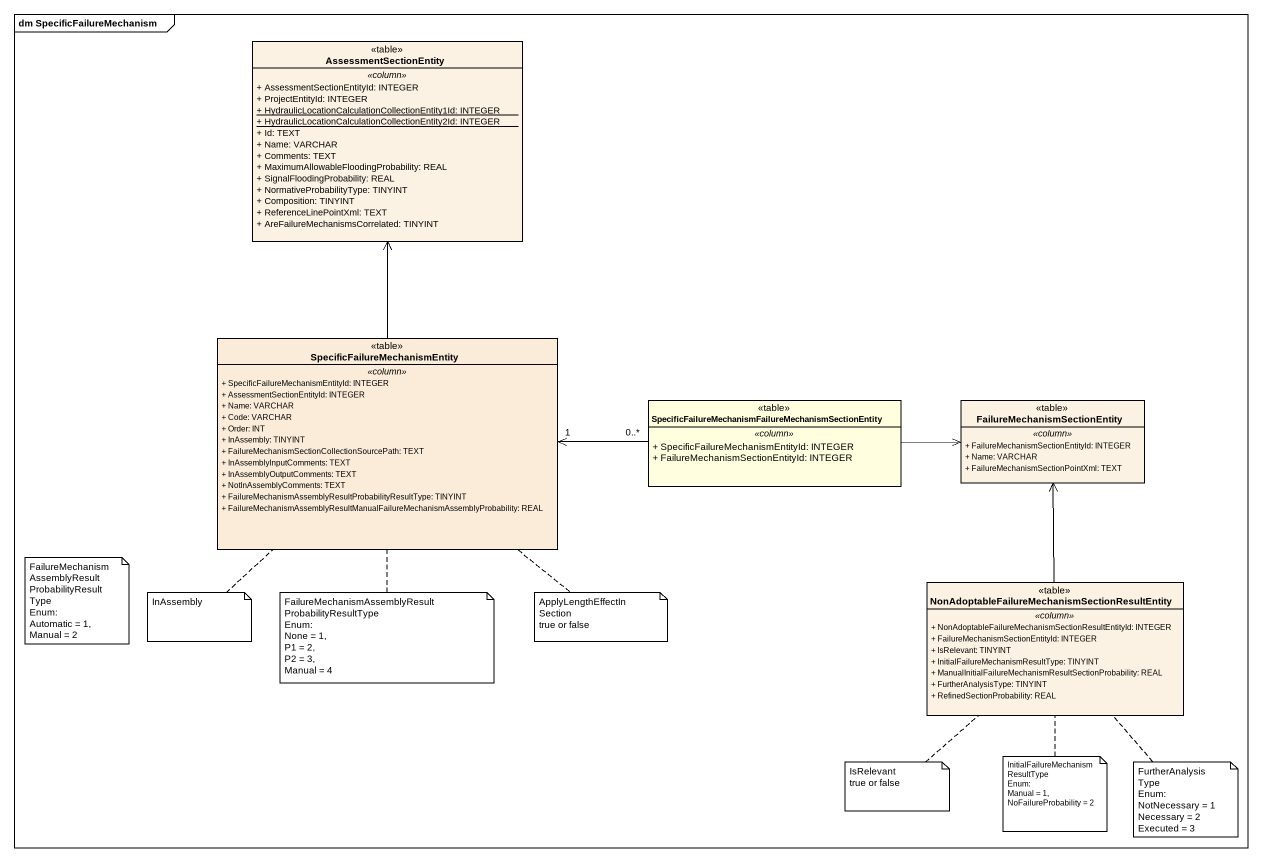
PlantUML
@startuml
mainframe dm SpecificFailureMechanism
hide circle
hide empty members
skinparam classAttributeIconSize 0
class AssessmentSectionEntity <<table>> #FCF2E4 {
  .. <<column>> ..
  + AssessmentSectionEntityId: INTEGER
  + ProjectEntityId: INTEGER
  {static} + HydraulicLocationCalculationCollectionEntity1Id: INTEGER
  {static} + HydraulicLocationCalculationCollectionEntity2Id: INTEGER
  + Id: TEXT
  + Name: VARCHAR
  + Comments: TEXT
  + MaximumAllowableFloodingProbability: REAL
  + SignalFloodingProbability: REAL
  + NormativeProbabilityType: TINYINT
  + Composition: TINYINT
  + ReferenceLinePointXml: TEXT
  + AreFailureMechanismsCorrelated: TINYINT
}
class "SpecificFailureMechanismEntity" as SpecificFailureMechanismEnti <<table>> #FAECD8 {
  .. <<column>> ..
  + SpecificFailureMechanismEntityId: INTEGER
  + AssessmentSectionEntityId: INTEGER
  + Name: VARCHAR
  + Code: VARCHAR
  + Order: INT
  + InAssembly: TINYINT
  + FailureMechanismSectionCollectionSourcePath: TEXT
  + InAssemblyInputComments: TEXT
  + InAssemblyOutputComments: TEXT
  + NotInAssemblyComments: TEXT
  + FailureMechanismAssemblyResultProbabilityResultType: TINYINT
  + FailureMechanismAssemblyResultManualFailureMechanismAssemblyProbability: REAL
}
class "SpecificFailureMechanismFailureMechanismSectionEntity" as SpecificFailureMechanismFail <<table>> #FFFFE0 {
  .. <<column>> ..
  + SpecificFailureMechanismEntityId: INTEGER
  + FailureMechanismSectionEntityId: INTEGER
}
class "FailureMechanismSectionEntity" as FailureMechanismSectionEntit <<table>> #FCF2E3 {
  .. <<column>> ..
  + FailureMechanismSectionEntityId: INTEGER
  + Name: VARCHAR
  + FailureMechanismSectionPointXml: TEXT
}
class "NonAdoptableFailureMechanismSectionResultEntity" as NonAdoptableFailureMechanism <<table>> #FCF2E3 {
  .. <<column>> ..
  + NonAdoptableFailureMechanismSectionResultEntityId: INTEGER
  + FailureMechanismSectionEntityId: INTEGER
  + IsRelevant: TINYINT
  + InitialFailureMechanismResultType: TINYINT
  + ManualInitialFailureMechanismResultSectionProbability: REAL
  + FurtherAnalysisType: TINYINT
  + RefinedSectionProbability: REAL
}
SpecificFailureMechanismEnti -up-> AssessmentSectionEntity
SpecificFailureMechanismFail "0..*" -left-> "1" SpecificFailureMechanismEnti
SpecificFailureMechanismFail -right-> FailureMechanismSectionEntit
NonAdoptableFailureMechanism -up-> FailureMechanismSectionEntit
note as N1
  FailureMechanismAssemblyResultProbabilityResultType
  Enum:
  Automatic = 1,
  Manual = 2
end note
note bottom of SpecificFailureMechanismEnti : InAssembly
note bottom of SpecificFailureMechanismEnti
  FailureMechanismAssemblyResultProbabilityResultType
  Enum:
  None = 1,
  P1 = 2,
  P2 = 3,
  Manual = 4
end note
note bottom of SpecificFailureMechanismEnti
  ApplyLengthEffectInSection
  true or false
end note
note bottom of NonAdoptableFailureMechanism
  IsRelevant
  true or false
end note
note bottom of NonAdoptableFailureMechanism
  InitialFailureMechanismResultType
  Enum:
  Manual = 1,
  NoFailureProbability = 2
end note
note bottom of NonAdoptableFailureMechanism
  FurtherAnalysisType
  Enum:
  NotNecessary = 1
  Necessary = 2
  Executed = 3
end note
@enduml
